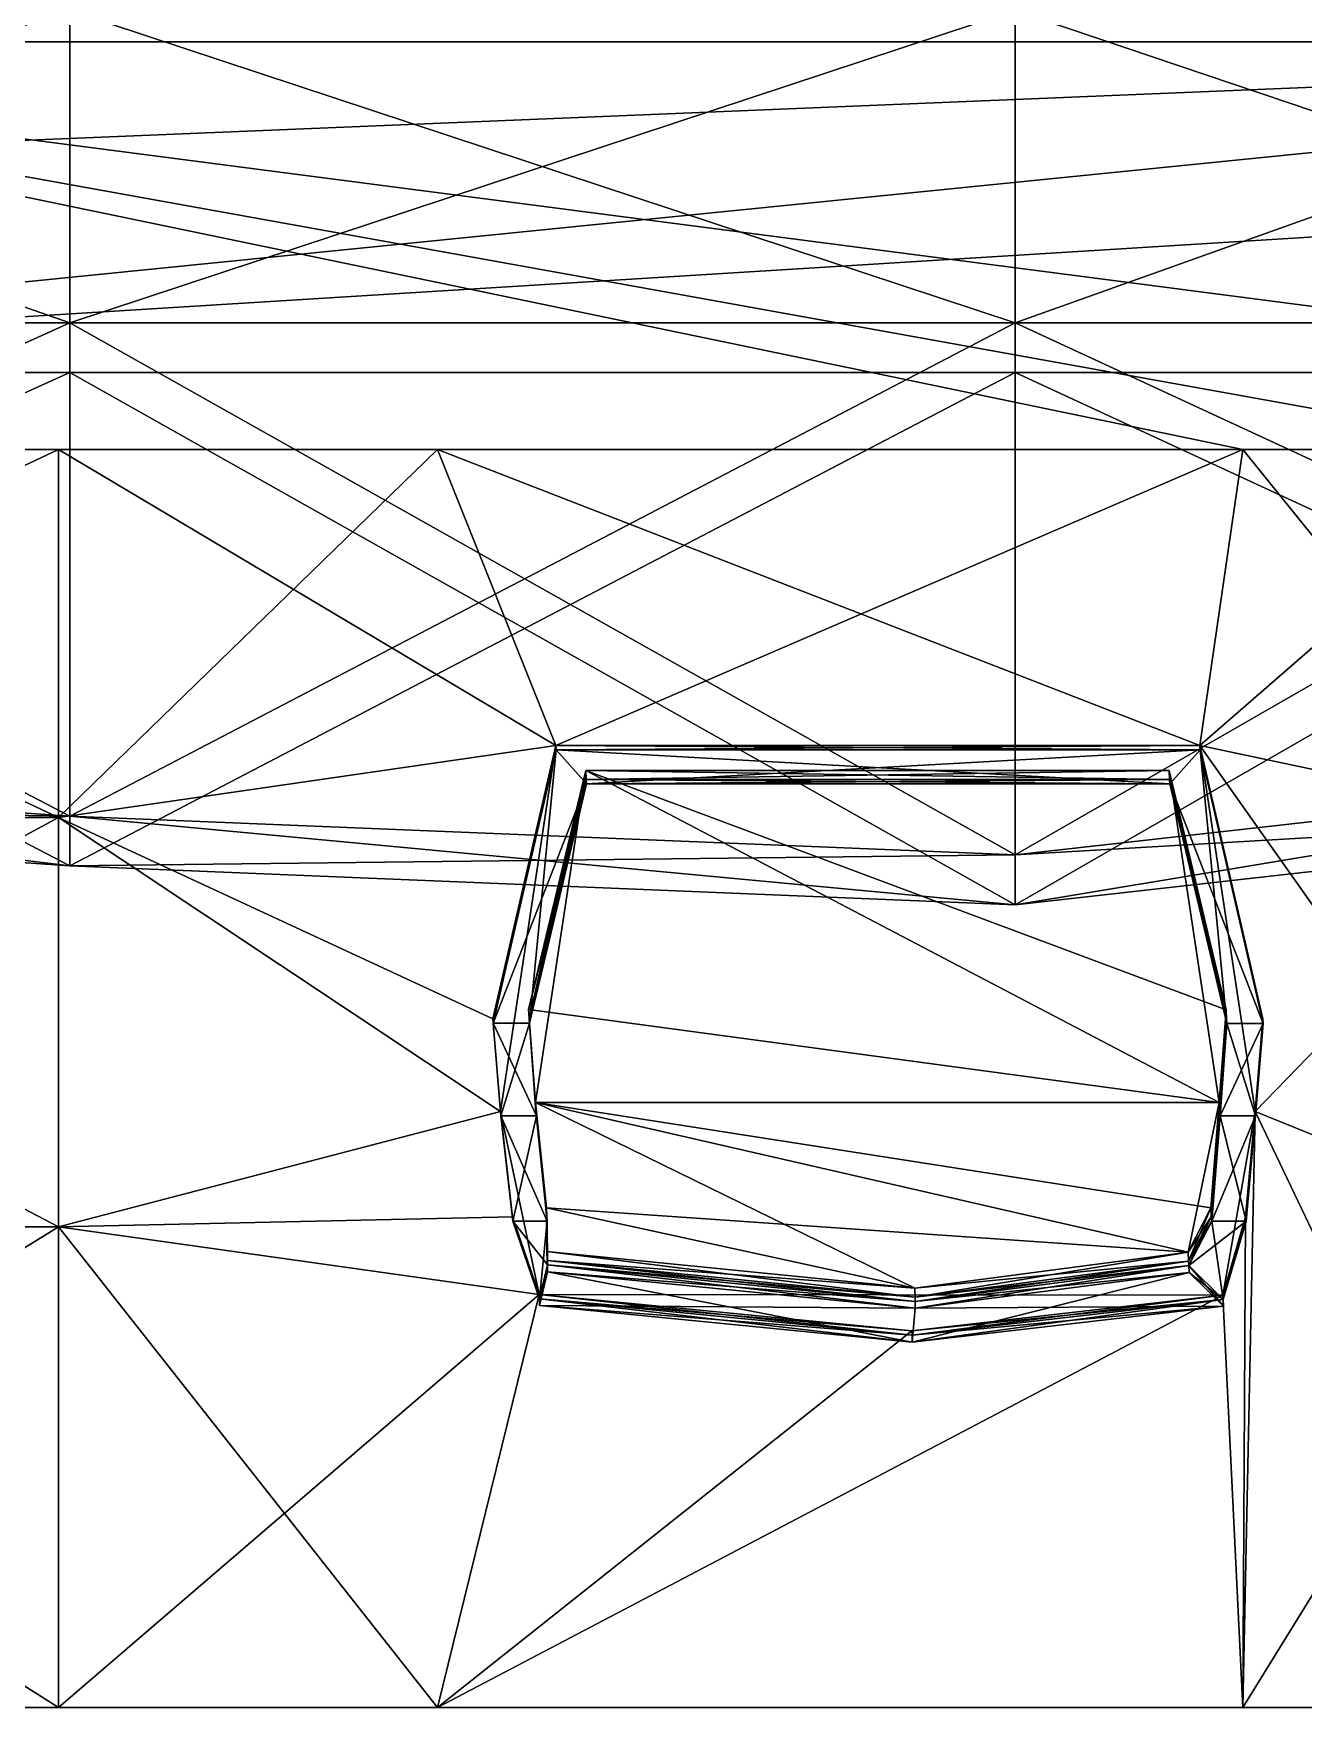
# Model space of a CAD drawing. Extents: x -16.4 to 16.4, y 0 to 31.8.
# Drawn here: x -6.33 to 3.98, y 0 to 13.59 of the extents above; entities that cross this region are included whole.
import ezdxf

# ---------------------------------------------------------------- set-up
doc = ezdxf.new("R2010")
doc.units = 0

msp = doc.modelspace()

# ---------------------------------------------------------------- linework, layer by layer
at = {"color": 1}
for points in [[(-6.03192, 13.774502, 8.1066), (-13.71518, 13.924202, 9.1012), (-13.71518, 11.240101, 10.539)], [(-6.03192, 13.774502, -8.106621), (-6.03192, 11.240101, -10.539021), (-13.71518, 13.924202, -9.10118)], [(-6.03192, 11.240101, -10.539021), (-13.71518, 11.240101, -10.539021), (-13.71518, 13.924202, -9.10118)], [(9.154579, 11.240101, 10.539), (9.154579, 13.924301, 9.1012), (1.642079, 11.240101, 10.539)], [(9.154579, 13.924301, 9.1012), (1.642079, 13.774502, 8.1066), (1.642079, 11.240101, 10.539)], [(9.154579, 13.924301, -9.10118), (9.154579, 11.240101, -10.539021), (1.642079, 13.774502, -8.106621)], [(-6.03192, 11.240101, 10.539), (-6.03192, 13.774502, 8.1066), (-13.71518, 11.240101, 10.539)], [(1.642079, 11.240101, 10.539), (1.642079, 13.774502, 8.1066), (-6.03192, 11.240101, 10.539)], [(1.642079, 13.774502, 8.1066), (-6.03192, 13.774502, 8.1066), (-6.03192, 11.240101, 10.539)], [(1.642079, 13.774502, -8.106621), (1.642079, 11.240101, -10.539021), (-6.03192, 13.774502, -8.106621)], [(1.642079, 11.240101, -10.539021), (-6.03192, 11.240101, -10.539021), (-6.03192, 13.774502, -8.106621)], [(9.154579, 11.240101, -10.539021), (1.642079, 11.240101, -10.539021), (1.642079, 13.774502, -8.106621)], [(-12.465691, 13.52, 8.1887), (12.988579, 13.52, 8.1887), (-13.71518, 10.835903, 9.6266)], [(-13.71518, 10.835903, 9.6266), (12.988579, 13.52, 8.1887), (14.08168, 10.835903, 9.6266)], [(-12.465691, 13.52, -8.188721), (-13.71518, 12.418602, -8.77873), (12.988579, 13.52, -8.188721)], [(-13.71518, 12.418602, -8.77873), (-13.71518, 10.835903, -9.62657), (12.988579, 13.52, -8.188721)], [(12.988579, 13.52, -8.188721), (-13.71518, 10.835903, -9.62657), (14.08168, 12.5564, -8.70491)], [(12.988579, 13.52, 8.1887), (-12.465691, 13.52, 8.1887), (5.901579, 10.2108, 9.384199)], [(5.901579, 10.2108, 9.384199), (-12.465691, 13.52, 8.1887), (3.48988, 10.2108, 9.384199)], [(-12.465691, 13.52, 8.1887), (-12.465691, 10.2108, 9.384199), (3.48988, 10.2108, 9.384199)], [(12.988579, 13.52, -8.188721), (12.988579, 10.2108, -9.384211), (-12.465691, 13.52, -8.188721)], [(12.988579, 10.2108, -9.384211), (5.901579, 10.2108, -9.384211), (-12.465691, 13.52, -8.188721)], [(-12.465691, 13.52, -8.188721), (5.901579, 10.2108, -9.384211), (-12.465691, 10.2108, -9.384211)], [(-13.71518, 10.835903, -9.62657), (14.08168, 10.835903, -9.62657), (14.08168, 12.5564, -8.70491)], [(-6.03192, 11.240101, 10.539), (-13.71518, 11.240101, 10.539), (-6.03192, 7.236103, 12.9401)], [(-13.71518, 11.240101, 10.539), (-13.71518, 7.763103, 12.9401), (-6.03192, 7.236103, 12.9401)], [(-13.71518, 11.240101, -10.539021), (-6.03192, 11.240101, -10.539021), (-13.71518, 7.763103, -12.9401)], [(-6.03192, 11.240101, -10.539021), (-6.03192, 7.236103, -12.9401), (-13.71518, 7.763103, -12.9401)], [(-6.03192, 11.240101, 10.539), (-6.03192, 7.236103, 12.9401), (1.642079, 11.240101, 10.539)], [(-6.03192, 7.236103, 12.9401), (1.642079, 6.920403, 12.9401), (1.642079, 11.240101, 10.539)], [(-6.03192, 7.236103, -12.9401), (-6.03192, 11.240101, -10.539021), (1.642079, 6.920403, -12.9401)], [(-6.03192, 11.240101, -10.539021), (1.642079, 11.240101, -10.539021), (1.642079, 6.920403, -12.9401)], [(1.642079, 11.240101, 10.539), (1.642079, 6.920403, 12.9401), (9.154579, 11.240101, 10.539)], [(1.642079, 6.920403, 12.9401), (9.154579, 7.763103, 12.9401), (9.154579, 11.240101, 10.539)], [(1.642079, 6.920403, -12.9401), (1.642079, 11.240101, -10.539021), (9.154579, 7.763103, -12.9401)], [(1.642079, 11.240101, -10.539021), (9.154579, 11.240101, -10.539021), (9.154579, 7.763103, -12.9401)], [(-6.03192, 10.835903, 9.6266), (-6.03192, 6.831902, 12.027599), (-13.71518, 10.835903, 9.6266)], [(-6.03192, 6.831902, 12.027599), (-13.71518, 7.358902, 12.027599), (-13.71518, 10.835903, 9.6266)], [(-6.03192, 6.831902, -12.02763), (-6.03192, 10.835903, -9.62657), (-13.71518, 7.358902, -12.02763)], [(-6.03192, 10.835903, -9.62657), (-13.71518, 10.835903, -9.62657), (-13.71518, 7.358902, -12.02763)], [(-13.71518, 10.835903, 9.6266), (14.08168, 10.835903, 9.6266), (-6.03192, 10.835903, 9.6266)], [(14.08168, 10.835903, -9.62657), (-13.71518, 10.835903, -9.62657), (9.154579, 10.835903, -9.62657)], [(-13.71518, 10.835903, -9.62657), (-6.03192, 10.835903, -9.62657), (9.154579, 10.835903, -9.62657)], [(1.642079, 10.835903, 9.6266), (1.642079, 6.516201, 12.027599), (-6.03192, 10.835903, 9.6266)], [(1.642079, 6.516201, 12.027599), (-6.03192, 6.831902, 12.027599), (-6.03192, 10.835903, 9.6266)], [(1.642079, 6.516201, -12.02763), (1.642079, 10.835903, -9.62657), (-6.03192, 6.831902, -12.02763)], [(1.642079, 10.835903, -9.62657), (-6.03192, 10.835903, -9.62657), (-6.03192, 6.831902, -12.02763)], [(14.08168, 10.835903, 9.6266), (9.154579, 10.835903, 9.6266), (-6.03192, 10.835903, 9.6266)], [(-6.03192, 10.835903, 9.6266), (9.154579, 10.835903, 9.6266), (1.642079, 10.835903, 9.6266)], [(9.154579, 10.835903, -9.62657), (-6.03192, 10.835903, -9.62657), (1.642079, 10.835903, -9.62657)], [(9.154579, 10.835903, 9.6266), (9.154579, 7.358902, 12.027599), (1.642079, 10.835903, 9.6266)], [(9.154579, 7.358902, 12.027599), (1.642079, 6.516201, 12.027599), (1.642079, 10.835903, 9.6266)], [(9.154579, 7.358902, -12.02763), (9.154579, 10.835903, -9.62657), (1.642079, 6.516201, -12.02763)], [(9.154579, 10.835903, -9.62657), (1.642079, 10.835903, -9.62657), (1.642079, 6.516201, -12.02763)], [(-6.12321, 7.224201, 9.315701), (-6.12321, 10.2108, 9.384199), (-12.465691, 7.224201, 9.315701)], [(-6.12321, 10.2108, 9.384199), (-12.465691, 10.2108, 9.384199), (-12.465691, 7.224201, 9.315701)], [(3.48988, 10.2108, 9.384199), (-12.465691, 10.2108, 9.384199), (-3.04807, 10.2108, 9.384199)], [(-12.465691, 10.2108, 9.384199), (-6.12321, 10.2108, 9.384199), (-3.04807, 10.2108, 9.384199)], [(-6.12321, 10.2108, -9.384211), (-6.12321, 7.224201, -9.31573), (-12.465691, 10.2108, -9.384211)], [(-6.12321, 7.224201, -9.31573), (-12.465691, 7.224201, -9.31573), (-12.465691, 10.2108, -9.384211)], [(5.901579, 10.2108, -9.384211), (3.48988, 10.2108, -9.384211), (-12.465691, 10.2108, -9.384211)], [(-12.465691, 10.2108, -9.384211), (3.48988, 10.2108, -9.384211), (-6.12321, 10.2108, -9.384211)], [(-2.086281, 7.8083, 9.315701), (-3.04807, 10.2108, 9.384199), (-6.12321, 7.224201, 9.315701)], [(-3.04807, 10.2108, 9.384199), (-6.12321, 10.2108, 9.384199), (-6.12321, 7.224201, 9.315701)], [(-3.04807, 10.2108, -9.384211), (-2.086281, 7.8083, -9.31573), (-6.12321, 10.2108, -9.384211)], [(-2.086281, 7.8083, -9.31573), (-6.12321, 7.224201, -9.31573), (-6.12321, 10.2108, -9.384211)], [(3.48988, 10.2108, -9.384211), (-3.04807, 10.2108, -9.384211), (-6.12321, 10.2108, -9.384211)], [(3.48988, 10.2108, 9.384199), (-3.04807, 10.2108, 9.384199), (-2.086281, 7.8083, 9.315701)], [(3.48988, 10.2108, -9.384211), (3.14048, 7.8083, -9.31573), (-3.04807, 10.2108, -9.384211)], [(3.14048, 7.8083, -9.31573), (-2.086281, 7.8083, -9.31573), (-3.04807, 10.2108, -9.384211)], [(3.14048, 7.8083, 9.315701), (3.48988, 10.2108, 9.384199), (-2.086281, 7.8083, 9.315701)], [(5.901579, 7.224201, 9.315701), (5.901579, 10.2108, 9.384199), (3.14048, 7.8083, 9.315701)], [(5.901579, 10.2108, 9.384199), (3.48988, 10.2108, 9.384199), (3.14048, 7.8083, 9.315701)], [(5.901579, 7.224201, -9.31573), (3.14048, 7.8083, -9.31573), (3.48988, 10.2108, -9.384211)], [(5.901579, 10.2108, -9.384211), (5.901579, 7.224201, -9.31573), (3.48988, 10.2108, -9.384211)], [(-13.71518, 7.763103, 12.9401), (-13.71518, 7.358902, 12.027599), (-6.03192, 7.236103, 12.9401)], [(-13.71518, 7.358902, -12.02763), (-13.71518, 7.763103, -12.9401), (-6.03192, 6.831902, -12.02763)], [(-13.71518, 7.763103, -12.9401), (-6.03192, 7.236103, -12.9401), (-6.03192, 6.831902, -12.02763)], [(-2.086281, 7.8083, 9.315701), (-6.12321, 7.224201, 9.315701), (-2.536361, 4.8381, 8.8906)], [(-2.086281, 7.8083, -9.31573), (-2.598571, 5.591602, -9.031919), (-6.12321, 7.224201, -9.31573)], [(-2.598571, 5.591602, 9.0319), (-2.086281, 7.8083, 9.315701), (-2.536361, 4.8381, 8.8906)], [(-2.086281, 7.8083, 9.315701), (-2.598571, 5.591602, 9.0319), (-2.595421, 5.555901, 9.264999)], [(-2.086281, 7.8083, -9.31573), (-2.08364, 7.772701, -9.54876), (-2.598571, 5.591602, -9.031919)], [(-2.08364, 7.772701, -9.54876), (-2.595421, 5.555901, -9.26496), (-2.598571, 5.591602, -9.031919)], [(-2.08364, 7.772701, 9.5488), (-2.086281, 7.8083, 9.315701), (-2.595421, 5.555901, 9.264999)], [(-2.08364, 7.772701, 9.5488), (-2.595421, 5.555901, 9.264999), (-2.30156, 5.556004, 9.261801)], [(-2.08364, 7.772701, -9.54876), (-1.83794, 7.496803, -9.50965), (-2.595421, 5.555901, -9.26496)], [(-1.83794, 7.496803, 9.509701), (-2.08364, 7.772701, 9.5488), (-2.30156, 5.556004, 9.261801)], [(3.14048, 7.8083, 9.315701), (-2.086281, 7.8083, 9.315701), (-2.08364, 7.772701, 9.5488)], [(3.14048, 7.8083, -9.31573), (3.14308, 7.772701, -9.54876), (-2.086281, 7.8083, -9.31573)], [(3.14308, 7.772701, -9.54876), (-2.08364, 7.772701, -9.54876), (-2.086281, 7.8083, -9.31573)], [(3.14308, 7.772701, 9.5488), (3.14048, 7.8083, 9.315701), (-2.08364, 7.772701, 9.5488)], [(3.14308, 7.772701, 9.5488), (-2.08364, 7.772701, 9.5488), (-1.83794, 7.496803, 9.509701)], [(3.14308, 7.772701, -9.54876), (2.89738, 7.496403, -9.512341), (-2.08364, 7.772701, -9.54876)], [(2.89738, 7.496403, -9.512341), (-1.83794, 7.496803, -9.50965), (-2.08364, 7.772701, -9.54876)], [(2.89738, 7.496403, 9.5123), (3.14308, 7.772701, 9.5488), (-1.83794, 7.496803, 9.509701)], [(1.642079, 6.920403, 12.9401), (1.642079, 6.516201, 12.027599), (9.154579, 7.763103, 12.9401)], [(1.642079, 6.516201, 12.027599), (9.154579, 7.358902, 12.027599), (9.154579, 7.763103, 12.9401)], [(1.642079, 6.920403, -12.9401), (9.154579, 7.763103, -12.9401), (9.154579, 7.358902, -12.02763)], [(3.14308, 7.772701, 9.5488), (2.89738, 7.496403, 9.5123), (3.36078, 5.553303, 9.2288)], [(3.14308, 7.772701, -9.54876), (3.654679, 5.553303, -9.22564), (2.89738, 7.496403, -9.512341)], [(5.901579, 7.224201, 9.315701), (3.14048, 7.8083, 9.315701), (3.58898, 4.8381, 8.832199)], [(3.58898, 4.8381, 8.832199), (3.14048, 7.8083, 9.315701), (3.65148, 5.589001, 8.992599)], [(5.901579, 7.224201, -9.31573), (5.90078, 3.903301, -8.81071), (3.14048, 7.8083, -9.31573)], [(5.90078, 3.903301, -8.81071), (3.58898, 4.8381, -8.83223), (3.14048, 7.8083, -9.31573)], [(3.14048, 7.8083, -9.31573), (3.58898, 4.8381, -8.83223), (3.65148, 5.589001, -8.992599)], [(3.65148, 5.589001, 8.992599), (3.14048, 7.8083, 9.315701), (3.14308, 7.772701, 9.5488)], [(3.65148, 5.589001, -8.992599), (3.654679, 5.553303, -9.22564), (3.14048, 7.8083, -9.31573)], [(3.654679, 5.553303, -9.22564), (3.14308, 7.772701, -9.54876), (3.14048, 7.8083, -9.31573)], [(3.654679, 5.553303, 9.225599), (3.14308, 7.772701, 9.5488), (3.36078, 5.553303, 9.2288)], [(3.654679, 5.553303, 9.225599), (3.65148, 5.589001, 8.992599), (3.14308, 7.772701, 9.5488)], [(-1.83794, 7.496803, -9.50965), (-2.30156, 5.556004, -9.261841), (-2.595421, 5.555901, -9.26496)], [(-1.84407, 7.606003, 8.708), (-1.84058, 7.532501, 9.2766), (-2.30821, 5.6651, 8.460199)], [(-1.84407, 7.606003, -8.70798), (-2.30821, 5.6651, -8.460171), (-2.30472, 5.591702, -9.028811)], [(-2.30821, 5.6651, 8.460199), (-2.251841, 4.911503, 8.319201), (-1.84407, 7.606003, 8.708)], [(-2.30821, 5.6651, -8.460171), (-1.84407, 7.606003, -8.70798), (3.29748, 4.911503, -8.266331)], [(-1.84058, 7.532501, 9.2766), (-2.30472, 5.591702, 9.028799), (-2.30821, 5.6651, 8.460199)], [(-1.84058, 7.532501, -9.27661), (-1.84407, 7.606003, -8.70798), (-2.30472, 5.591702, -9.028811)], [(-2.30472, 5.591702, 9.028799), (-1.84058, 7.532501, 9.2766), (-1.83794, 7.496803, 9.509701)], [(-2.30472, 5.591702, -9.028811), (-2.30156, 5.556004, -9.261841), (-1.84058, 7.532501, -9.27661)], [(-2.30156, 5.556004, 9.261801), (-2.30472, 5.591702, 9.028799), (-1.83794, 7.496803, 9.509701)], [(-2.30156, 5.556004, -9.261841), (-1.83794, 7.496803, -9.50965), (-1.84058, 7.532501, -9.27661)], [(-2.251841, 4.911503, 8.319201), (3.29748, 4.911503, 8.2663), (-1.84407, 7.606003, 8.708)], [(2.89118, 7.605602, 8.710699), (2.89468, 7.532101, 9.279301), (-1.84407, 7.606003, 8.708)], [(2.89468, 7.532101, 9.279301), (-1.84058, 7.532501, 9.2766), (-1.84407, 7.606003, 8.708)], [(2.89118, 7.605602, -8.71067), (-1.84407, 7.606003, -8.70798), (-1.84058, 7.532501, -9.27661)], [(-1.84407, 7.606003, 8.708), (3.29748, 4.911503, 8.2663), (2.89118, 7.605602, 8.710699)], [(3.29748, 4.911503, -8.266331), (-1.84407, 7.606003, -8.70798), (3.354179, 5.662403, -8.42709)], [(-1.84407, 7.606003, -8.70798), (2.89118, 7.605602, -8.71067), (3.354179, 5.662403, -8.42709)], [(2.89468, 7.532101, -9.27931), (2.89118, 7.605602, -8.71067), (-1.84058, 7.532501, -9.27661)], [(-1.83794, 7.496803, 9.509701), (-1.84058, 7.532501, 9.2766), (2.89738, 7.496403, 9.5123)], [(-1.84058, 7.532501, 9.2766), (2.89468, 7.532101, 9.279301), (2.89738, 7.496403, 9.5123)], [(-1.84058, 7.532501, -9.27661), (-1.83794, 7.496803, -9.50965), (2.89468, 7.532101, -9.27931)], [(-1.83794, 7.496803, -9.50965), (2.89738, 7.496403, -9.512341), (2.89468, 7.532101, -9.27931)], [(3.354179, 5.662403, 8.427099), (3.357679, 5.588902, 8.995699), (2.89118, 7.605602, 8.710699)], [(3.357679, 5.588902, 8.995699), (2.89468, 7.532101, 9.279301), (2.89118, 7.605602, 8.710699)], [(3.354179, 5.662403, -8.42709), (2.89118, 7.605602, -8.71067), (2.89468, 7.532101, -9.27931)], [(3.29748, 4.911503, 8.2663), (3.354179, 5.662403, 8.427099), (2.89118, 7.605602, 8.710699)], [(2.89738, 7.496403, 9.5123), (2.89468, 7.532101, 9.279301), (3.36078, 5.553303, 9.2288)], [(2.89468, 7.532101, 9.279301), (3.357679, 5.588902, 8.995699), (3.36078, 5.553303, 9.2288)], [(2.89468, 7.532101, -9.27931), (2.89738, 7.496403, -9.512341), (3.357679, 5.588902, -8.99572)], [(3.357679, 5.588902, -8.99572), (3.354179, 5.662403, -8.42709), (2.89468, 7.532101, -9.27931)], [(3.654679, 5.553303, -9.22564), (3.36078, 5.553303, -9.22876), (2.89738, 7.496403, -9.512341)], [(2.89738, 7.496403, -9.512341), (3.36078, 5.553303, -9.22876), (3.357679, 5.588902, -8.99572)], [(-13.71518, 7.358902, 12.027599), (-6.03192, 6.831902, 12.027599), (-6.03192, 7.236103, 12.9401)], [(1.642079, 6.516201, -12.02763), (1.642079, 6.920403, -12.9401), (9.154579, 7.358902, -12.02763)], [(-6.12321, 7.224201, 9.315701), (-12.465691, 7.224201, 9.315701), (-12.276691, 3.903301, 8.9746)], [(-6.12321, 7.224201, -9.31573), (-6.12351, 3.903301, -8.918), (-12.465691, 7.224201, -9.31573)], [(-6.12351, 3.903301, -8.918), (-12.276691, 3.903301, -8.97459), (-12.465691, 7.224201, -9.31573)], [(-6.12351, 3.903301, 8.917999), (-6.12321, 7.224201, 9.315701), (-12.276691, 3.903301, 8.9746)], [(-2.536361, 4.8381, 8.8906), (-6.12321, 7.224201, 9.315701), (-6.12351, 3.903301, 8.917999)], [(-6.12321, 7.224201, -9.31573), (-2.536361, 4.8381, -8.89056), (-6.12351, 3.903301, -8.918)], [(-2.598571, 5.591602, -9.031919), (-2.536361, 4.8381, -8.89056), (-6.12321, 7.224201, -9.31573)], [(-6.03192, 7.236103, 12.9401), (-6.03192, 6.831902, 12.027599), (1.642079, 6.920403, 12.9401)], [(-6.03192, 6.831902, -12.02763), (-6.03192, 7.236103, -12.9401), (1.642079, 6.516201, -12.02763)], [(-6.03192, 7.236103, -12.9401), (1.642079, 6.920403, -12.9401), (1.642079, 6.516201, -12.02763)], [(5.90078, 3.903301, 8.810699), (5.901579, 7.224201, 9.315701), (3.58898, 4.8381, 8.832199)], [(-6.03192, 6.831902, 12.027599), (1.642079, 6.516201, 12.027599), (1.642079, 6.920403, 12.9401)], [(-2.595421, 5.555901, 9.264999), (-2.598571, 5.591602, 9.0319), (-2.53326, 4.802402, 9.1236)], [(-2.598571, 5.591602, 9.0319), (-2.536361, 4.8381, 8.8906), (-2.53326, 4.802402, 9.1236)], [(-2.598571, 5.591602, -9.031919), (-2.595421, 5.555901, -9.26496), (-2.536361, 4.8381, -8.89056)], [(-2.30821, 5.6651, 8.460199), (-2.30472, 5.591702, 9.028799), (-2.251841, 4.911503, 8.319201)], [(-2.30472, 5.591702, -9.028811), (-2.30821, 5.6651, -8.460171), (-2.248361, 4.8381, -8.88782)], [(-2.30821, 5.6651, -8.460171), (-2.251841, 4.911503, -8.31918), (-2.248361, 4.8381, -8.88782)], [(-2.251841, 4.911503, -8.31918), (-2.30821, 5.6651, -8.460171), (3.29748, 4.911503, -8.266331)], [(-2.248361, 4.8381, 8.8878), (-2.30472, 5.591702, 9.028799), (-2.30156, 5.556004, 9.261801)], [(-2.30472, 5.591702, 9.028799), (-2.248361, 4.8381, 8.8878), (-2.251841, 4.911503, 8.319201)], [(-2.248361, 4.8381, -8.88782), (-2.24526, 4.802402, -9.12085), (-2.30472, 5.591702, -9.028811)], [(-2.24526, 4.802402, -9.12085), (-2.30156, 5.556004, -9.261841), (-2.30472, 5.591702, -9.028811)], [(3.29748, 4.911503, 8.2663), (3.30098, 4.8381, 8.834999), (3.354179, 5.662403, 8.427099)], [(3.29748, 4.911503, -8.266331), (3.354179, 5.662403, -8.42709), (3.357679, 5.588902, -8.99572)], [(3.30098, 4.8381, -8.83497), (3.29748, 4.911503, -8.266331), (3.357679, 5.588902, -8.99572)], [(3.30098, 4.8381, 8.834999), (3.357679, 5.588902, 8.995699), (3.354179, 5.662403, 8.427099)], [(3.357679, 5.588902, 8.995699), (3.30098, 4.8381, 8.834999), (3.30408, 4.802402, 9.067999)], [(3.357679, 5.588902, -8.99572), (3.36078, 5.553303, -9.22876), (3.30098, 4.8381, -8.83497)], [(3.36078, 5.553303, 9.2288), (3.357679, 5.588902, 8.995699), (3.30408, 4.802402, 9.067999)], [(3.58898, 4.8381, 8.832199), (3.65148, 5.589001, 8.992599), (3.654679, 5.553303, 9.225599)], [(3.58898, 4.8381, -8.83223), (3.592079, 4.802402, -9.06526), (3.65148, 5.589001, -8.992599)], [(3.592079, 4.802402, -9.06526), (3.654679, 5.553303, -9.22564), (3.65148, 5.589001, -8.992599)], [(-2.30156, 5.556004, 9.261801), (-2.595421, 5.555901, 9.264999), (-2.24526, 4.802402, 9.120899)], [(-2.595421, 5.555901, -9.26496), (-2.30156, 5.556004, -9.261841), (-2.53326, 4.802402, -9.1236)], [(-2.595421, 5.555901, 9.264999), (-2.53326, 4.802402, 9.1236), (-2.24526, 4.802402, 9.120899)], [(-2.595421, 5.555901, -9.26496), (-2.53326, 4.802402, -9.1236), (-2.536361, 4.8381, -8.89056)], [(-2.30156, 5.556004, -9.261841), (-2.24526, 4.802402, -9.12085), (-2.53326, 4.802402, -9.1236)], [(-2.24526, 4.802402, 9.120899), (-2.248361, 4.8381, 8.8878), (-2.30156, 5.556004, 9.261801)], [(3.36078, 5.553303, -9.22876), (3.30408, 4.802402, -9.068001), (3.30098, 4.8381, -8.83497)], [(3.36078, 5.553303, 9.2288), (3.30408, 4.802402, 9.067999), (3.592079, 4.802402, 9.0653)], [(3.36078, 5.553303, -9.22876), (3.654679, 5.553303, -9.22564), (3.30408, 4.802402, -9.068001)], [(3.654679, 5.553303, -9.22564), (3.592079, 4.802402, -9.06526), (3.30408, 4.802402, -9.068001)], [(3.654679, 5.553303, 9.225599), (3.36078, 5.553303, 9.2288), (3.592079, 4.802402, 9.0653)], [(3.592079, 4.802402, 9.0653), (3.58898, 4.8381, 8.832199), (3.654679, 5.553303, 9.225599)], [(-2.251841, 4.911503, 8.319201), (-2.248361, 4.8381, 8.8878), (-2.163111, 4.057301, 8.3113)], [(-2.248361, 4.8381, -8.88782), (-2.251841, 4.911503, -8.31918), (-2.15962, 3.983902, -8.879971)], [(-2.251841, 4.911503, -8.31918), (-2.163111, 4.057301, -8.31134), (-2.15962, 3.983902, -8.879971)], [(3.29748, 4.911503, 8.2663), (-2.251841, 4.911503, 8.319201), (3.045779, 3.696701, 8.139799)], [(3.045779, 3.696701, 8.139799), (-2.251841, 4.911503, 8.319201), (0.82568, 3.405201, 8.143999)], [(-2.251841, 4.911503, 8.319201), (-2.163111, 4.057301, 8.3113), (0.82568, 3.405201, 8.143999)], [(3.29748, 4.911503, -8.266331), (3.23028, 4.057003, -8.26046), (-2.251841, 4.911503, -8.31918)], [(3.23028, 4.057003, -8.26046), (3.045779, 3.696701, -8.13983), (-2.251841, 4.911503, -8.31918)], [(-2.251841, 4.911503, -8.31918), (3.045779, 3.696701, -8.13983), (-2.163111, 4.057301, -8.31134)], [(3.23028, 4.057003, 8.2605), (3.29748, 4.911503, 8.2663), (3.045779, 3.696701, 8.139799)], [(3.23028, 4.057003, 8.2605), (3.23368, 3.983501, 8.8291), (3.29748, 4.911503, 8.2663)], [(3.23028, 4.057003, -8.26046), (3.29748, 4.911503, -8.266331), (3.30098, 4.8381, -8.83497)], [(3.23368, 3.983501, 8.8291), (3.30098, 4.8381, 8.834999), (3.29748, 4.911503, 8.2663)], [(-2.536361, 4.8381, 8.8906), (-6.12351, 3.903301, 8.917999), (-2.22354, 3.354103, 8.672899)], [(-2.536361, 4.8381, -8.89056), (-2.43822, 3.983803, -8.88292), (-6.12351, 3.903301, -8.918)], [(-2.43822, 3.983803, 8.8829), (-2.536361, 4.8381, 8.8906), (-2.22354, 3.354103, 8.672899)], [(-2.53326, 4.802402, 9.1236), (-2.536361, 4.8381, 8.8906), (-2.43523, 3.948101, 9.115999)], [(-2.536361, 4.8381, 8.8906), (-2.43822, 3.983803, 8.8829), (-2.43523, 3.948101, 9.115999)], [(-2.536361, 4.8381, -8.89056), (-2.53326, 4.802402, -9.1236), (-2.43822, 3.983803, -8.88292)], [(-2.43523, 3.948101, 9.115999), (-2.156631, 3.9482, 9.112999), (-2.53326, 4.802402, 9.1236)], [(-2.156631, 3.9482, 9.112999), (-2.24526, 4.802402, 9.120899), (-2.53326, 4.802402, 9.1236)], [(-2.43523, 3.948101, -9.11595), (-2.53326, 4.802402, -9.1236), (-2.24526, 4.802402, -9.12085)], [(-2.53326, 4.802402, -9.1236), (-2.43523, 3.948101, -9.11595), (-2.43822, 3.983803, -8.88292)], [(-2.156631, 3.9482, -9.11301), (-2.43523, 3.948101, -9.11595), (-2.24526, 4.802402, -9.12085)], [(-2.15962, 3.983902, 8.879999), (-2.248361, 4.8381, 8.8878), (-2.24526, 4.802402, 9.120899)], [(-2.248361, 4.8381, 8.8878), (-2.15962, 3.983902, 8.879999), (-2.163111, 4.057301, 8.3113)], [(-2.15962, 3.983902, -8.879971), (-2.156631, 3.9482, -9.11301), (-2.248361, 4.8381, -8.88782)], [(-2.156631, 3.9482, -9.11301), (-2.24526, 4.802402, -9.12085), (-2.248361, 4.8381, -8.88782)], [(-2.156631, 3.9482, 9.112999), (-2.15962, 3.983902, 8.879999), (-2.24526, 4.802402, 9.120899)], [(3.23368, 3.983501, -8.8291), (3.23028, 4.057003, -8.26046), (3.30098, 4.8381, -8.83497)], [(3.30098, 4.8381, 8.834999), (3.23368, 3.983501, 8.8291), (3.23668, 3.947803, 9.062099)], [(3.30098, 4.8381, -8.83497), (3.30408, 4.802402, -9.068001), (3.23368, 3.983501, -8.8291)], [(3.30408, 4.802402, -9.068001), (3.23668, 3.947803, -9.06213), (3.23368, 3.983501, -8.8291)], [(3.30408, 4.802402, 9.067999), (3.30098, 4.8381, 8.834999), (3.23668, 3.947803, 9.062099)], [(3.51528, 3.947903, 9.0592), (3.592079, 4.802402, 9.0653), (3.23668, 3.947803, 9.062099)], [(3.592079, 4.802402, 9.0653), (3.30408, 4.802402, 9.067999), (3.23668, 3.947803, 9.062099)], [(3.51528, 3.947903, -9.059191), (3.23668, 3.947803, -9.06213), (3.30408, 4.802402, -9.068001)], [(3.592079, 4.802402, -9.06526), (3.51528, 3.947903, -9.059191), (3.30408, 4.802402, -9.068001)], [(3.48928, 0.000603, 8.4037), (3.58898, 4.8381, 8.832199), (3.32778, 3.348503, 8.659599)], [(3.58898, 4.8381, 8.832199), (3.51228, 3.983601, 8.8262), (3.32778, 3.348503, 8.659599)], [(5.90078, 3.903301, 8.810699), (3.58898, 4.8381, 8.832199), (3.48928, 0.000603, 8.4037)], [(5.900879, 0.000603, -8.42416), (3.48928, 0.000603, -8.40369), (3.58898, 4.8381, -8.83223)], [(3.58898, 4.8381, -8.83223), (3.48928, 0.000603, -8.40369), (3.51228, 3.983601, -8.82615)], [(3.51228, 3.983601, 8.8262), (3.58898, 4.8381, 8.832199), (3.592079, 4.802402, 9.0653)], [(3.51228, 3.983601, -8.82615), (3.51528, 3.947903, -9.059191), (3.58898, 4.8381, -8.83223)], [(3.51528, 3.947903, 9.0592), (3.51228, 3.983601, 8.8262), (3.592079, 4.802402, 9.0653)], [(3.51528, 3.947903, -9.059191), (3.592079, 4.802402, -9.06526), (3.58898, 4.8381, -8.83223)], [(5.90078, 3.903301, -8.81071), (5.900879, 0.000603, -8.42416), (3.58898, 4.8381, -8.83223)], [(-2.43822, 3.983803, -8.88292), (-2.22354, 3.354103, -8.672911), (-6.12351, 3.903301, -8.918)], [(-2.43523, 3.948101, 9.115999), (-2.43822, 3.983803, 8.8829), (-2.220551, 3.318401, 8.906)], [(-2.43822, 3.983803, 8.8829), (-2.22354, 3.354103, 8.672899), (-2.220551, 3.318401, 8.906)], [(-2.43822, 3.983803, -8.88292), (-2.43523, 3.948101, -9.11595), (-2.22354, 3.354103, -8.672911)], [(-2.154921, 3.592903, 8.951401), (-2.156631, 3.9482, 9.112999), (-2.43523, 3.948101, 9.115999)], [(-2.220551, 3.318401, -8.90594), (-2.43523, 3.948101, -9.11595), (-2.156631, 3.9482, -9.11301)], [(-2.220551, 3.318401, 8.906), (-2.154921, 3.592903, 8.951401), (-2.43523, 3.948101, 9.115999)], [(-2.43523, 3.948101, -9.11595), (-2.220551, 3.318401, -8.90594), (-2.22354, 3.354103, -8.672911)], [(-2.154921, 3.592903, -8.95142), (-2.220551, 3.318401, -8.90594), (-2.156631, 3.9482, -9.11301)], [(-2.163111, 4.057301, 8.3113), (-2.15962, 3.983902, 8.879999), (-2.161401, 3.702103, 8.149799)], [(-2.15962, 3.983902, -8.879971), (-2.163111, 4.057301, -8.31134), (-2.15791, 3.628601, -8.71839)], [(-2.163111, 4.057301, -8.31134), (-2.161401, 3.702103, -8.14976), (-2.15791, 3.628601, -8.71839)], [(0.82568, 3.405201, 8.143999), (-2.163111, 4.057301, 8.3113), (-2.161401, 3.702103, 8.149799)], [(3.045779, 3.696701, -8.13983), (0.82568, 3.405201, -8.144), (-2.163111, 4.057301, -8.31134)], [(-2.163111, 4.057301, -8.31134), (0.82568, 3.405201, -8.144), (-2.161401, 3.702103, -8.14976)], [(-2.15962, 3.983902, 8.879999), (-2.15791, 3.628601, 8.718399), (-2.161401, 3.702103, 8.149799)], [(-2.15791, 3.628601, 8.718399), (-2.15962, 3.983902, 8.879999), (-2.156631, 3.9482, 9.112999)], [(-2.15791, 3.628601, -8.71839), (-2.154921, 3.592903, -8.95142), (-2.15962, 3.983902, -8.879971)], [(-2.154921, 3.592903, -8.95142), (-2.156631, 3.9482, -9.11301), (-2.15962, 3.983902, -8.879971)], [(-2.154921, 3.592903, 8.951401), (-2.15791, 3.628601, 8.718399), (-2.156631, 3.9482, 9.112999)], [(3.045779, 3.696701, 8.139799), (3.049279, 3.623203, 8.7085), (3.23028, 4.057003, 8.2605)], [(3.045779, 3.696701, -8.13983), (3.23028, 4.057003, -8.26046), (3.23368, 3.983501, -8.8291)], [(3.049279, 3.623203, -8.70847), (3.045779, 3.696701, -8.13983), (3.23368, 3.983501, -8.8291)], [(3.049279, 3.623203, 8.7085), (3.23368, 3.983501, 8.8291), (3.23028, 4.057003, 8.2605)], [(3.23368, 3.983501, 8.8291), (3.049279, 3.623203, 8.7085), (3.052279, 3.587502, 8.9415)], [(3.23368, 3.983501, -8.8291), (3.23668, 3.947803, -9.06213), (3.049279, 3.623203, -8.70847)], [(3.23668, 3.947803, -9.06213), (3.052279, 3.587502, -8.9415), (3.049279, 3.623203, -8.70847)], [(3.23668, 3.947803, 9.062099), (3.23368, 3.983501, 8.8291), (3.052279, 3.587502, 8.9415)], [(3.23668, 3.947803, -9.06213), (3.51528, 3.947903, -9.059191), (3.052279, 3.587502, -8.9415)], [(3.51528, 3.947903, -9.059191), (3.33078, 3.312801, -8.89267), (3.052279, 3.587502, -8.9415)], [(3.23668, 3.947803, 9.062099), (3.052279, 3.587502, 8.9415), (3.33078, 3.312801, 8.8927)], [(3.51528, 3.947903, 9.0592), (3.23668, 3.947803, 9.062099), (3.33078, 3.312801, 8.8927)], [(3.48928, 0.000603, -8.40369), (3.32778, 3.348503, -8.65964), (3.51228, 3.983601, -8.82615)], [(3.32778, 3.348503, 8.659599), (3.51228, 3.983601, 8.8262), (3.51528, 3.947903, 9.0592)], [(3.32778, 3.348503, -8.65964), (3.33078, 3.312801, -8.89267), (3.51228, 3.983601, -8.82615)], [(3.33078, 3.312801, 8.8927), (3.32778, 3.348503, 8.659599), (3.51528, 3.947903, 9.0592)], [(3.33078, 3.312801, -8.89267), (3.51528, 3.947903, -9.059191), (3.51228, 3.983601, -8.82615)], [(-6.12348, 0.000603, 8.3221), (-6.12351, 3.903301, 8.917999), (-12.43389, 0.000603, 9.100599)], [(-6.12351, 3.903301, 8.917999), (-12.276691, 3.903301, 8.9746), (-12.43389, 0.000603, 9.100599)], [(-6.12348, 0.000603, -8.32209), (-12.43389, 0.000603, -9.100611), (-12.276691, 3.903301, -8.97459)], [(-6.12351, 3.903301, -8.918), (-6.12348, 0.000603, -8.32209), (-12.276691, 3.903301, -8.97459)], [(-2.22354, 3.354103, 8.672899), (-6.12351, 3.903301, 8.917999), (-3.04845, 0.000603, 8.9722)], [(-6.12351, 3.903301, 8.917999), (-6.12348, 0.000603, 8.3221), (-3.04845, 0.000603, 8.9722)], [(-6.12351, 3.903301, -8.918), (-2.22354, 3.354103, -8.672911), (-6.12348, 0.000603, -8.32209)], [(5.900879, 0.000603, 8.4242), (5.90078, 3.903301, 8.810699), (3.48928, 0.000603, 8.4037)], [(-2.161401, 3.702103, 8.149799), (-2.15791, 3.628601, 8.718399), (0.82568, 3.405201, 8.143999)], [(-2.15791, 3.628601, -8.71839), (-2.161401, 3.702103, -8.14976), (0.82918, 3.331703, -8.712641)], [(-2.161401, 3.702103, -8.14976), (0.82568, 3.405201, -8.144), (0.82918, 3.331703, -8.712641)], [(0.82568, 3.405201, 8.143999), (0.82918, 3.331703, 8.712601), (3.045779, 3.696701, 8.139799)], [(0.82568, 3.405201, -8.144), (3.045779, 3.696701, -8.13983), (3.049279, 3.623203, -8.70847)], [(0.82918, 3.331703, 8.712601), (3.049279, 3.623203, 8.7085), (3.045779, 3.696701, 8.139799)], [(-2.154921, 3.592903, 8.951401), (-2.220551, 3.318401, 8.906), (-2.2192, 3.2635, 9.2397)], [(-2.154921, 3.592903, -8.95142), (-2.153581, 3.538002, -9.285151), (-2.220551, 3.318401, -8.90594)], [(-2.153581, 3.538002, -9.285151), (-2.2192, 3.2635, -9.23967), (-2.220551, 3.318401, -8.90594)], [(-2.153581, 3.538002, 9.2852), (-2.154921, 3.592903, 8.951401), (-2.2192, 3.2635, 9.2397)], [(0.83078, 3.2411, 9.2794), (-2.153581, 3.538002, 9.2852), (-2.2192, 3.2635, 9.2397)], [(0.80548, 2.966801, -9.2327), (-2.2192, 3.2635, -9.23967), (-2.153581, 3.538002, -9.285151)], [(0.82918, 3.331703, 8.712601), (-2.15791, 3.628601, 8.718399), (-2.154921, 3.592903, 8.951401)], [(-2.15791, 3.628601, 8.718399), (0.82918, 3.331703, 8.712601), (0.82568, 3.405201, 8.143999)], [(0.82918, 3.331703, -8.712641), (0.829479, 3.296001, -8.94567), (-2.15791, 3.628601, -8.71839)], [(0.829479, 3.296001, -8.94567), (-2.154921, 3.592903, -8.95142), (-2.15791, 3.628601, -8.71839)], [(0.829479, 3.296001, 8.9457), (0.82918, 3.331703, 8.712601), (-2.154921, 3.592903, 8.951401)], [(0.829479, 3.296001, 8.9457), (-2.154921, 3.592903, 8.951401), (-2.153581, 3.538002, 9.2852)], [(0.829479, 3.296001, -8.94567), (0.83078, 3.2411, -9.2794), (-2.154921, 3.592903, -8.95142)], [(0.83078, 3.2411, -9.2794), (-2.153581, 3.538002, -9.285151), (-2.154921, 3.592903, -8.95142)], [(0.83078, 3.2411, 9.2794), (0.829479, 3.296001, 8.9457), (-2.153581, 3.538002, 9.2852)], [(0.83078, 3.2411, -9.2794), (0.80548, 2.966801, -9.2327), (-2.153581, 3.538002, -9.285151)], [(0.82918, 3.331703, -8.712641), (0.82568, 3.405201, -8.144), (3.049279, 3.623203, -8.70847)], [(3.049279, 3.623203, 8.7085), (0.82918, 3.331703, 8.712601), (0.829479, 3.296001, 8.9457)], [(3.049279, 3.623203, -8.70847), (3.052279, 3.587502, -8.9415), (0.82918, 3.331703, -8.712641)], [(3.052279, 3.587502, -8.9415), (0.829479, 3.296001, -8.94567), (0.82918, 3.331703, -8.712641)], [(3.052279, 3.587502, 8.9415), (3.049279, 3.623203, 8.7085), (0.829479, 3.296001, 8.9457)], [(3.052279, 3.587502, 8.9415), (0.829479, 3.296001, 8.9457), (0.83078, 3.2411, 9.2794)], [(3.052279, 3.587502, -8.9415), (3.053579, 3.532501, -9.27523), (0.829479, 3.296001, -8.94567)], [(3.053579, 3.532501, 9.2752), (3.052279, 3.587502, 8.9415), (0.83078, 3.2411, 9.2794)], [(3.33078, 3.312801, 8.8927), (3.052279, 3.587502, 8.9415), (3.053579, 3.532501, 9.2752)], [(3.33078, 3.312801, -8.89267), (3.33208, 3.2579, -9.2264), (3.052279, 3.587502, -8.9415)], [(3.33208, 3.2579, -9.2264), (3.053579, 3.532501, -9.27523), (3.052279, 3.587502, -8.9415)], [(3.33208, 3.2579, 9.2264), (3.053579, 3.532501, 9.2752), (0.80548, 2.966801, 9.2327)], [(3.053579, 3.532501, 9.2752), (0.83078, 3.2411, 9.2794), (0.80548, 2.966801, 9.2327)], [(3.053579, 3.532501, -9.27523), (0.83078, 3.2411, -9.2794), (0.829479, 3.296001, -8.94567)], [(3.053579, 3.532501, -9.27523), (3.33208, 3.2579, -9.2264), (0.83078, 3.2411, -9.2794)], [(3.33208, 3.2579, 9.2264), (3.33078, 3.312801, 8.8927), (3.053579, 3.532501, 9.2752)], [(-2.22354, 3.354103, -8.672911), (-3.04845, 0.000603, -8.97218), (-6.12348, 0.000603, -8.32209)], [(-2.22354, 3.354103, 8.672899), (-3.04845, 0.000603, 8.9722), (3.32778, 3.348503, 8.659599)], [(-2.22354, 3.354103, -8.672911), (0.80378, 3.057404, -8.66594), (-3.04845, 0.000603, -8.97218)], [(3.32778, 3.348503, 8.659599), (-3.04845, 0.000603, 8.9722), (3.48928, 0.000603, 8.4037)], [(0.80378, 3.057404, -8.66594), (3.32778, 3.348503, -8.65964), (-3.04845, 0.000603, -8.97218)], [(-3.04845, 0.000603, -8.97218), (3.32778, 3.348503, -8.65964), (3.48928, 0.000603, -8.40369)], [(0.80378, 3.057404, 8.665899), (-2.22354, 3.354103, 8.672899), (3.32778, 3.348503, 8.659599)], [(-2.220551, 3.318401, 8.906), (-2.22354, 3.354103, 8.672899), (0.80408, 3.021702, 8.899)], [(-2.22354, 3.354103, 8.672899), (0.80378, 3.057404, 8.665899), (0.80408, 3.021702, 8.899)], [(-2.22354, 3.354103, -8.672911), (-2.220551, 3.318401, -8.90594), (0.80378, 3.057404, -8.66594)], [(-2.2192, 3.2635, 9.2397), (-2.220551, 3.318401, 8.906), (0.80548, 2.966801, 9.2327)], [(-2.220551, 3.318401, 8.906), (0.80408, 3.021702, 8.899), (0.80548, 2.966801, 9.2327)], [(-2.220551, 3.318401, -8.90594), (0.80408, 3.021702, -8.89897), (0.80378, 3.057404, -8.66594)], [(-2.220551, 3.318401, -8.90594), (-2.2192, 3.2635, -9.23967), (0.80408, 3.021702, -8.89897)], [(0.80548, 2.966801, 9.2327), (0.83078, 3.2411, 9.2794), (-2.2192, 3.2635, 9.2397)], [(-2.2192, 3.2635, -9.23967), (0.80548, 2.966801, -9.2327), (0.80408, 3.021702, -8.89897)], [(0.80378, 3.057404, 8.665899), (3.32778, 3.348503, 8.659599), (3.33078, 3.312801, 8.8927)], [(0.80378, 3.057404, -8.66594), (0.80408, 3.021702, -8.89897), (3.32778, 3.348503, -8.65964)], [(0.80408, 3.021702, 8.899), (0.80378, 3.057404, 8.665899), (3.33078, 3.312801, 8.8927)], [(0.80408, 3.021702, -8.89897), (3.33078, 3.312801, -8.89267), (3.32778, 3.348503, -8.65964)], [(0.80408, 3.021702, 8.899), (3.33078, 3.312801, 8.8927), (3.33208, 3.2579, 9.2264)], [(0.80408, 3.021702, -8.89897), (0.80548, 2.966801, -9.2327), (3.33078, 3.312801, -8.89267)], [(0.80548, 2.966801, -9.2327), (3.33208, 3.2579, -9.2264), (3.33078, 3.312801, -8.89267)], [(0.80548, 2.966801, 9.2327), (0.80408, 3.021702, 8.899), (3.33208, 3.2579, 9.2264)], [(3.33208, 3.2579, -9.2264), (0.80548, 2.966801, -9.2327), (0.83078, 3.2411, -9.2794)]]:
    msp.add_3dface(points, dxfattribs=at)

doc.saveas('drawing.dxf')
